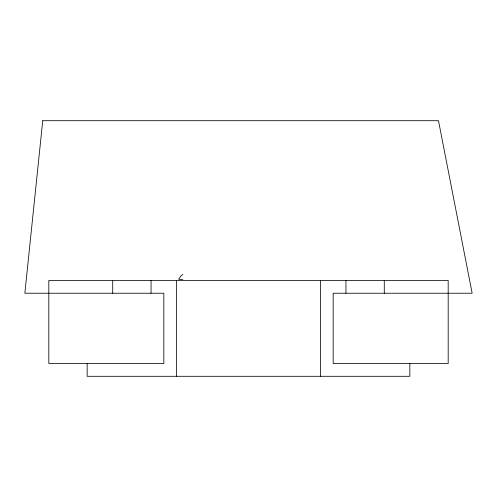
<?xml version="1.0" encoding="UTF-8"?>
<svg xmlns="http://www.w3.org/2000/svg" width="497" height="497" viewBox="0 0 497 497"><rect width="100%" height="100%" fill="white"/><g stroke="black" fill="none" stroke-linecap="round" stroke-linejoin="round"><path stroke-width="0.75" d="M182.952 274.568L181.405 275.301L178.684 279.252L182.828 279.674M409.845 363.518L409.845 376.297L87.155 376.297L87.155 363.518M384.287 280.451L384.287 293.23M345.949 280.451L345.949 293.23M320.385 280.451L320.385 376.297M176.615 280.451L176.615 376.297M151.051 280.451L151.051 293.23M112.713 280.451L112.713 293.23M42.742 120.703L24.85 293.23L163.83 293.23L163.83 363.518L48.812 363.518L48.812 280.451L448.188 280.451L448.188 363.518L333.17 363.518L333.17 293.23L472.15 293.23L438.484 120.703L42.742 120.703"/></g></svg>
